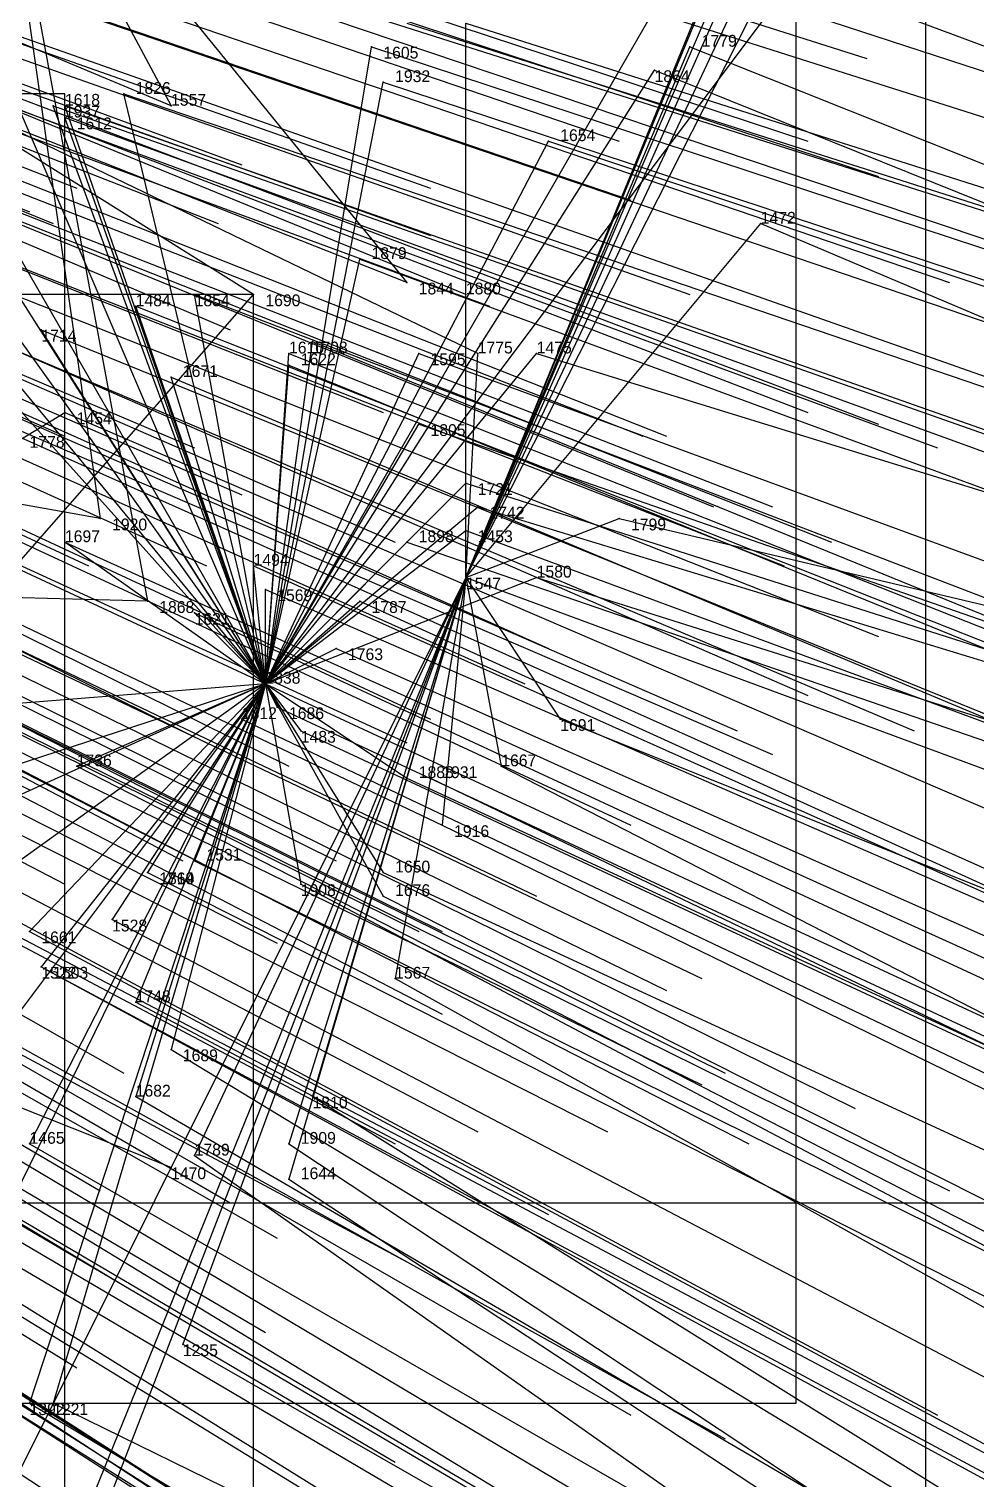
# Model space of a CAD drawing. Extents: x -0.5 to 0.59, y -0.5 to 0.59.
# Drawn here: x 0.411 to 0.4913, y -0.2675 to -0.1445 of the extents above; entities that cross this region are included whole.
import ezdxf

# ---------------------------------------------------------------- set-up
doc = ezdxf.new("R2010")
doc.units = 0
for name, color, linetype in [('Clients', 3, 'CONTINUOUS'), ('Facilities', 3, 'CONTINUOUS'), ('Facilities_lines', 3, 'CONTINUOUS'), ('Min_max_boxes', 1, 'CONTINUOUS'), ('Normals', 1, 'CONTINUOUS'), ('Source_points', 5, 'CONTINUOUS'), ('Text', 3, 'CONTINUOUS')]:
    doc.layers.add(name, color=color, linetype=linetype)

msp = doc.modelspace()

# ---------------------------------------------------------------- linework, layer by layer
at = {"layer": 'Clients', "color": 5}
for p in [(0.44, -0.146, -1.159), (0.467, -0.146, -1.25), (0.464, -0.148, -1.217), (0.419, -0.15, -1.113), (0.441, -0.149, -1.164), (0.413, -0.151, -1.099), (0.414, -0.151, -1.101), (0.423, -0.151, -1.25), (0.414, -0.152, -1.104), (0.455, -0.154, -1.202), (0.473, -0.161, -1.249), (0.439, -0.164, -1.171), (0.443, -0.166, -1.25), (0.425, -0.167, -1.141), (0.43, -0.167, -1.25), (0.448, -0.167, -1.25), (0.42, -0.168, -1.13), (0.412, -0.17, -1.114), (0.433, -0.172, -1.164), (0.435, -0.171, -1.168), (0.444, -0.172, -1.191), (0.449, -0.172, -1.25), (0.454, -0.172, -1.212), (0.433, -0.173, -1.166), (0.423, -0.174, -1.144), (0.414, -0.177, -1.127), (0.444, -0.178, -1.197), (0.448, -0.183, -1.211), (0.449, -0.185, -1.215), (0.417, -0.186, -1.25), (0.461, -0.186, -1.244), (0.414, -0.188, -1.137), (0.443, -0.188, -1.203), (0.448, -0.187, -1.214), (0.43, -0.19, -1.175), (0.454, -0.191, -1.231), (0.421, -0.193, -1.25), (0.431, -0.192, -1.18), (0.439, -0.193, -1.199), (0.425, -0.194, -1.167), (0.437, -0.197, -1.199), (0.432, -0.202, -1.194), (0.429, -0.203, -1.186), (0.434, -0.204, -1.199), (0.456, -0.203, -1.247), (0.415, -0.207, -1.159), (0.451, -0.207, -1.25), (0.443, -0.208, -1.224), (0.445, -0.208, -1.25), (0.446, -0.212, -1.25), (0.425, -0.215, -1.191), (0.421, -0.216, -1.184), (0.421, -0.216, -1.184), (0.441, -0.216, -1.228), (0.434, -0.217, -1.213), (0.441, -0.218, -1.23), (0.418, -0.22, -1.181), (0.411, -0.221, -1.167), (0.412, -0.224, -1.173), (0.412, -0.224, -1.172), (0.442, -0.225, -1.238), (0.42, -0.227, -1.192), (0.423, -0.231, -1.206), (0.42, -0.235, -1.203), (0.435, -0.235, -1.236), (0.411, -0.239, -1.187), (0.433, -0.239, -1.237), (0.423, -0.241, -1.25), (0.425, -0.24, -1.219), (0.433, -0.242, -1.24), (0.424, -0.256, -1.238), (0.411, -0.261, -1.217), (0.413, -0.261, -1.221)]:
    msp.add_point(p, dxfattribs=at)
at = {"layer": 'Facilities', "color": 3}
for p in [(0.448, -0.191, -1.217), (0.431, -0.2, -1.187)]:
    msp.add_point(p, dxfattribs=at)
at = {"layer": 'Facilities_lines', "color": 3}
for p, q in [((0.448, -0.191, -1.217), (0.484, -0.107, -1.24)), ((0.448, -0.191, -1.217), (0.482, -0.108, -1.236)), ((0.448, -0.191, -1.217), (0.487, -0.108, -1.248)), ((0.448, -0.191, -1.217), (0.484, -0.11, -1.242)), ((0.448, -0.191, -1.217), (0.481, -0.111, -1.235)), ((0.408, -0.123, -1.25), (0.423, -0.151, -1.25)), ((0.408, -0.123, -1.25), (0.443, -0.166, -1.25)), ((0.408, -0.123, -1.25), (0.421, -0.193, -1.25)), ((0.408, -0.123, -1.25), (0.417, -0.186, -1.25)), ((0.448, -0.191, -1.217), (0.483, -0.122, -1.25)), ((0.431, -0.2, -1.187), (0.472, -0.129, -1.223)), ((0.431, -0.2, -1.187), (0.476, -0.14, -1.241)), ((0.431, -0.2, -1.187), (0.391, -0.144, -1.041)), ((0.431, -0.2, -1.187), (0.396, -0.145, -1.053)), ((0.431, -0.2, -1.187), (0.407, -0.144, -1.081)), ((0.448, -0.191, -1.217), (0.448, -0.144, -1.176)), ((0.431, -0.2, -1.187), (0.44, -0.146, -1.159)), ((0.448, -0.191, -1.217), (0.467, -0.146, -1.25)), ((0.431, -0.2, -1.187), (0.401, -0.148, -1.068)), ((0.431, -0.2, -1.187), (0.464, -0.148, -1.217)), ((0.431, -0.2, -1.187), (0.419, -0.15, -1.113)), ((0.431, -0.2, -1.187), (0.441, -0.149, -1.164)), ((0.431, -0.2, -1.187), (0.387, -0.151, -1.039)), ((0.431, -0.2, -1.187), (0.413, -0.151, -1.099)), ((0.431, -0.2, -1.187), (0.414, -0.151, -1.101)), ((0.431, -0.2, -1.187), (0.414, -0.152, -1.104)), ((0.431, -0.2, -1.187), (0.393, -0.154, -1.054)), ((0.431, -0.2, -1.187), (0.455, -0.154, -1.202)), ((0.448, -0.191, -1.217), (0.473, -0.161, -1.249)), ((0.431, -0.2, -1.187), (0.439, -0.164, -1.171)), ((0.33, -0.281, -1.25), (0.43, -0.167, -1.25)), ((0.431, -0.2, -1.187), (0.425, -0.167, -1.141)), ((0.448, -0.191, -1.217), (0.448, -0.167, -1.25)), ((0.431, -0.2, -1.187), (0.42, -0.168, -1.13)), ((0.431, -0.2, -1.187), (0.412, -0.17, -1.114)), ((0.431, -0.2, -1.187), (0.435, -0.171, -1.168)), ((0.431, -0.2, -1.187), (0.444, -0.172, -1.191)), ((0.431, -0.2, -1.187), (0.433, -0.172, -1.164)), ((0.431, -0.2, -1.187), (0.454, -0.172, -1.212)), ((0.448, -0.191, -1.217), (0.449, -0.172, -1.25)), ((0.431, -0.2, -1.187), (0.433, -0.173, -1.166)), ((0.431, -0.2, -1.187), (0.423, -0.174, -1.144)), ((0.373, -0.202, -1.059), (0.414, -0.177, -1.127)), ((0.431, -0.2, -1.187), (0.444, -0.178, -1.197)), ((0.431, -0.2, -1.187), (0.448, -0.183, -1.211)), ((0.431, -0.2, -1.187), (0.449, -0.185, -1.215)), ((0.448, -0.191, -1.217), (0.461, -0.186, -1.244)), ((0.431, -0.2, -1.187), (0.414, -0.188, -1.137)), ((0.431, -0.2, -1.187), (0.448, -0.187, -1.214)), ((0.431, -0.2, -1.187), (0.443, -0.188, -1.203)), ((0.431, -0.2, -1.187), (0.43, -0.19, -1.175)), ((0.448, -0.191, -1.217), (0.407, -0.273, -1.25)), ((0.448, -0.191, -1.217), (0.409, -0.287, -1.25)), ((0.448, -0.191, -1.217), (0.417, -0.271, -1.244)), ((0.448, -0.191, -1.217), (0.423, -0.241, -1.25)), ((0.448, -0.191, -1.217), (0.424, -0.256, -1.238)), ((0.448, -0.191, -1.217), (0.425, -0.24, -1.219)), ((0.431, -0.2, -1.187), (0.454, -0.191, -1.231)), ((0.448, -0.191, -1.217), (0.433, -0.242, -1.24)), ((0.448, -0.191, -1.217), (0.433, -0.239, -1.237)), ((0.448, -0.191, -1.217), (0.435, -0.235, -1.236)), ((0.448, -0.191, -1.217), (0.442, -0.225, -1.238)), ((0.448, -0.191, -1.217), (0.445, -0.208, -1.25)), ((0.448, -0.191, -1.217), (0.446, -0.212, -1.25)), ((0.448, -0.191, -1.217), (0.451, -0.207, -1.25)), ((0.448, -0.191, -1.217), (0.456, -0.203, -1.247)), ((0.431, -0.2, -1.187), (0.431, -0.192, -1.18)), ((0.431, -0.2, -1.187), (0.439, -0.193, -1.199)), ((0.431, -0.2, -1.187), (0.425, -0.194, -1.167)), ((0.431, -0.2, -1.187), (0.437, -0.197, -1.199)), ((0.431, -0.2, -1.187), (0.382, -0.216, -1.097)), ((0.431, -0.2, -1.187), (0.389, -0.219, -1.115)), ((0.431, -0.2, -1.187), (0.401, -0.24, -1.169)), ((0.431, -0.2, -1.187), (0.406, -0.251, -1.194)), ((0.431, -0.2, -1.187), (0.406, -0.202, -1.133)), ((0.431, -0.2, -1.187), (0.406, -0.218, -1.153)), ((0.431, -0.2, -1.187), (0.411, -0.261, -1.217)), ((0.431, -0.2, -1.187), (0.411, -0.239, -1.187)), ((0.431, -0.2, -1.187), (0.411, -0.221, -1.167)), ((0.431, -0.2, -1.187), (0.412, -0.224, -1.173)), ((0.431, -0.2, -1.187), (0.412, -0.224, -1.172)), ((0.431, -0.2, -1.187), (0.413, -0.261, -1.221)), ((0.431, -0.2, -1.187), (0.415, -0.207, -1.159)), ((0.431, -0.2, -1.187), (0.418, -0.22, -1.181)), ((0.431, -0.2, -1.187), (0.42, -0.235, -1.203)), ((0.431, -0.2, -1.187), (0.42, -0.227, -1.192)), ((0.431, -0.2, -1.187), (0.421, -0.216, -1.184)), ((0.431, -0.2, -1.187), (0.421, -0.216, -1.184)), ((0.431, -0.2, -1.187), (0.423, -0.231, -1.206)), ((0.431, -0.2, -1.187), (0.425, -0.215, -1.191)), ((0.431, -0.2, -1.187), (0.429, -0.203, -1.186)), ((0.431, -0.2, -1.187), (0.434, -0.204, -1.199)), ((0.431, -0.2, -1.187), (0.441, -0.216, -1.228)), ((0.431, -0.2, -1.187), (0.441, -0.218, -1.23)), ((0.431, -0.2, -1.187), (0.432, -0.202, -1.194)), ((0.431, -0.2, -1.187), (0.443, -0.208, -1.224)), ((0.431, -0.2, -1.187), (0.434, -0.217, -1.213))]:
    msp.add_line(p, q, dxfattribs=at)
at = {"layer": 'Min_max_boxes', "color": 1}
for p, q in [((0.487, -0.287, -1.25), (0.487, -0.107, -1.25)), ((0.487, -0.287, -1.176), (0.487, -0.107, -1.176)), ((0.476, -0.261, -1.241), (0.476, -0.129, -1.241)), ((0.476, -0.261, -1.039), (0.476, -0.129, -1.039)), ((0.414, -0.15, -1.183), (0.331, -0.15, -1.183)), ((0.414, -0.15, -0.982), (0.331, -0.15, -0.982)), ((0.414, -0.274, -1.183), (0.414, -0.15, -1.183)), ((0.414, -0.274, -0.982), (0.414, -0.15, -0.982)), ((0.414, -0.15, -1.183), (0.414, -0.15, -0.982)), ((0.43, -0.167, -1.25), (0.21, -0.167, -1.25)), ((0.43, -0.167, -1.245), (0.21, -0.167, -1.245)), ((0.43, -0.392, -1.25), (0.43, -0.167, -1.25)), ((0.43, -0.392, -1.245), (0.43, -0.167, -1.245)), ((0.43, -0.167, -1.25), (0.43, -0.167, -1.245)), ((0.283, -0.244, -1.25), (0.497, -0.244, -1.25)), ((0.283, -0.244, -1.25), (0.497, -0.244, -1.25)), ((0.382, -0.261, -1.241), (0.476, -0.261, -1.241)), ((0.382, -0.261, -1.039), (0.476, -0.261, -1.039)), ((0.476, -0.261, -1.241), (0.476, -0.261, -1.039))]:
    msp.add_line(p, q, dxfattribs=at)
at = {"layer": 'Normals', "color": 1}
for p, q in [((0.394, -0.119, -1.029), (0.482, -0.147, -0.991)), ((0.328, -0.124, -0.877), (0.415, -0.158, -0.84)), ((0.342, -0.124, -0.909), (0.429, -0.156, -0.871)), ((0.373, -0.124, -0.984), (0.461, -0.154, -0.945)), ((0.324, -0.125, -0.869), (0.411, -0.16, -0.833)), ((0.389, -0.125, -1.021), (0.477, -0.154, -0.983)), ((0.327, -0.126, -0.876), (0.413, -0.161, -0.839)), ((0.365, -0.126, -0.966), (0.453, -0.156, -0.929)), ((0.34, -0.127, -0.908), (0.427, -0.161, -0.87)), ((0.357, -0.127, -0.948), (0.445, -0.158, -0.911)), ((0.374, -0.129, -0.99), (0.462, -0.159, -0.952)), ((0.395, -0.128, -1.037), (0.483, -0.157, -1)), ((0.358, -0.131, -0.953), (0.445, -0.162, -0.916)), ((0.343, -0.134, -0.92), (0.428, -0.17, -0.882)), ((0.405, -0.133, -1.067), (0.494, -0.163, -1.03)), ((0.363, -0.136, -0.969), (0.45, -0.168, -0.932)), ((0.379, -0.136, -1.007), (0.467, -0.167, -0.969)), ((0.401, -0.136, -1.058), (0.489, -0.166, -1.021)), ((0.423, -0.138, -1.111), (0.511, -0.166, -1.074)), ((0.448, -0.138, -1.171), (0.536, -0.166, -1.134)), ((0.461, -0.138, -1.203), (0.553, -0.168, -1.178)), ((0.406, -0.14, -1.073), (0.494, -0.17, -1.037)), ((0.476, -0.14, -1.241), (0.57, -0.175, -1.236)), ((0.423, -0.151, -1.25), (0.399, -0.141, -1.153)), ((0.329, -0.142, -0.897), (0.414, -0.179, -0.859)), ((0.355, -0.143, -0.956), (0.441, -0.177, -0.918)), ((0.34, -0.144, -0.923), (0.425, -0.18, -0.884)), ((0.376, -0.145, -1.008), (0.463, -0.179, -0.971)), ((0.379, -0.145, -1.014), (0.465, -0.179, -0.976)), ((0.391, -0.144, -1.041), (0.477, -0.177, -1.004)), ((0.449, -0.172, -1.25), (0.391, -0.144, -1.173)), ((0.396, -0.145, -1.053), (0.483, -0.178, -1.016)), ((0.407, -0.144, -1.081), (0.495, -0.175, -1.044)), ((0.443, -0.144, -1.163), (0.531, -0.172, -1.126)), ((0.448, -0.144, -1.176), (0.536, -0.172, -1.14)), ((0.44, -0.146, -1.159), (0.528, -0.175, -1.122)), ((0.467, -0.146, -1.25), (0.547, -0.178, -1.3)), ((0.344, -0.147, -0.935), (0.429, -0.184, -0.897)), ((0.43, -0.167, -1.25), (0.398, -0.147, -1.157)), ((0.448, -0.167, -1.25), (0.399, -0.147, -1.165)), ((0.401, -0.148, -1.068), (0.488, -0.18, -1.032)), ((0.464, -0.148, -1.217), (0.556, -0.185, -1.209)), ((0.383, -0.15, -1.028), (0.469, -0.185, -0.991)), ((0.443, -0.166, -1.25), (0.4, -0.149, -1.161)), ((0.419, -0.15, -1.113), (0.507, -0.18, -1.076)), ((0.441, -0.149, -1.164), (0.529, -0.178, -1.127)), ((0.332, -0.151, -0.911), (0.416, -0.19, -0.873)), ((0.357, -0.151, -0.969), (0.442, -0.188, -0.932)), ((0.387, -0.151, -1.039), (0.474, -0.185, -1.001)), ((0.413, -0.151, -1.099), (0.501, -0.182, -1.063)), ((0.414, -0.151, -1.101), (0.502, -0.182, -1.065)), ((0.342, -0.152, -0.934), (0.426, -0.19, -0.896)), ((0.414, -0.152, -1.104), (0.502, -0.184, -1.067)), ((0.393, -0.154, -1.054), (0.479, -0.188, -1.017)), ((0.455, -0.154, -1.202), (0.548, -0.185, -1.181)), ((0.388, -0.156, -1.046), (0.475, -0.19, -1.009)), ((0.37, -0.159, -1.008), (0.455, -0.197, -0.971)), ((0.347, -0.161, -0.957), (0.431, -0.2, -0.92)), ((0.473, -0.161, -1.249), (0.563, -0.199, -1.272)), ((0.368, -0.162, -1.005), (0.453, -0.2, -0.967)), ((0.397, -0.162, -1.071), (0.483, -0.196, -1.034)), ((0.343, -0.164, -0.951), (0.426, -0.205, -0.914)), ((0.361, -0.164, -0.99), (0.445, -0.203, -0.953)), ((0.392, -0.164, -1.061), (0.477, -0.201, -1.024)), ((0.439, -0.164, -1.171), (0.526, -0.196, -1.134)), ((0.35, -0.166, -0.968), (0.433, -0.207, -0.931)), ((0.358, -0.166, -0.987), (0.443, -0.205, -0.951)), ((0.328, -0.167, -0.92), (0.411, -0.209, -0.883)), ((0.386, -0.167, -1.052), (0.471, -0.204, -1.015)), ((0.425, -0.167, -1.141), (0.511, -0.2, -1.104)), ((0.34, -0.168, -0.948), (0.423, -0.21, -0.911)), ((0.401, -0.168, -1.086), (0.486, -0.204, -1.049)), ((0.42, -0.168, -1.13), (0.506, -0.202, -1.092)), ((0.388, -0.169, -1.059), (0.474, -0.206, -1.022)), ((0.412, -0.17, -1.114), (0.498, -0.205, -1.077)), ((0.342, -0.172, -0.957), (0.424, -0.215, -0.919)), ((0.362, -0.172, -1.002), (0.446, -0.212, -0.965)), ((0.433, -0.172, -1.164), (0.519, -0.206, -1.126)), ((0.435, -0.171, -1.168), (0.521, -0.206, -1.13)), ((0.444, -0.172, -1.191), (0.534, -0.205, -1.162)), ((0.454, -0.172, -1.212), (0.548, -0.201, -1.199)), ((0.378, -0.173, -1.039), (0.462, -0.212, -1.002)), ((0.433, -0.173, -1.166), (0.519, -0.208, -1.129)), ((0.331, -0.174, -0.936), (0.414, -0.217, -0.899)), ((0.346, -0.174, -0.969), (0.429, -0.217, -0.931)), ((0.354, -0.174, -0.986), (0.437, -0.215, -0.948)), ((0.423, -0.174, -1.144), (0.509, -0.21, -1.106)), ((0.414, -0.177, -1.127), (0.5, -0.214, -1.089)), ((0.37, -0.178, -1.026), (0.454, -0.218, -0.989)), ((0.444, -0.178, -1.197), (0.536, -0.21, -1.171)), ((0.41, -0.179, -1.12), (0.495, -0.217, -1.083)), ((0.349, -0.18, -0.982), (0.432, -0.222, -0.945)), ((0.361, -0.18, -1.008), (0.444, -0.221, -0.971)), ((0.363, -0.18, -1.012), (0.446, -0.221, -0.975)), ((0.417, -0.186, -1.25), (0.389, -0.181, -1.154)), ((0.448, -0.183, -1.211), (0.542, -0.213, -1.193)), ((0.363, -0.185, -1.02), (0.446, -0.228, -0.983)), ((0.381, -0.185, -1.059), (0.465, -0.226, -1.023)), ((0.384, -0.185, -1.065), (0.468, -0.225, -1.028)), ((0.449, -0.185, -1.215), (0.544, -0.214, -1.198)), ((0.461, -0.186, -1.244), (0.554, -0.208, -1.274)), ((0.338, -0.187, -0.966), (0.419, -0.233, -0.929)), ((0.414, -0.188, -1.137), (0.498, -0.226, -1.099)), ((0.443, -0.188, -1.203), (0.536, -0.22, -1.184)), ((0.448, -0.187, -1.214), (0.54, -0.221, -1.193)), ((0.43, -0.19, -1.175), (0.515, -0.228, -1.138)), ((0.448, -0.191, -1.217), (0.54, -0.225, -1.197)), ((0.454, -0.191, -1.231), (0.549, -0.221, -1.238)), ((0.421, -0.193, -1.25), (0.384, -0.192, -1.157)), ((0.384, -0.193, -1.075), (0.468, -0.234, -1.038)), ((0.387, -0.192, -1.08), (0.47, -0.233, -1.043)), ((0.431, -0.192, -1.18), (0.516, -0.229, -1.142)), ((0.439, -0.193, -1.199), (0.527, -0.233, -1.171)), ((0.425, -0.194, -1.167), (0.509, -0.233, -1.13)), ((0.359, -0.195, -1.022), (0.442, -0.239, -0.985)), ((0.367, -0.195, -1.038), (0.449, -0.238, -1.002)), ((0.398, -0.195, -1.109), (0.481, -0.236, -1.071)), ((0.337, -0.196, -0.973), (0.417, -0.243, -0.936)), ((0.377, -0.196, -1.062), (0.46, -0.238, -1.026)), ((0.347, -0.197, -0.999), (0.428, -0.244, -0.961)), ((0.39, -0.197, -1.091), (0.472, -0.239, -1.054)), ((0.437, -0.197, -1.199), (0.525, -0.236, -1.17)), ((0.431, -0.2, -1.187), (0.515, -0.239, -1.149)), ((0.351, -0.201, -1.012), (0.432, -0.247, -0.975)), ((0.373, -0.202, -1.059), (0.455, -0.245, -1.022)), ((0.406, -0.202, -1.133), (0.489, -0.243, -1.095)), ((0.432, -0.202, -1.194), (0.518, -0.242, -1.161)), ((0.339, -0.203, -0.988), (0.419, -0.251, -0.951)), ((0.429, -0.203, -1.186), (0.513, -0.243, -1.149)), ((0.434, -0.204, -1.199), (0.52, -0.244, -1.167)), ((0.456, -0.203, -1.247), (0.546, -0.239, -1.271)), ((0.361, -0.205, -1.038), (0.443, -0.249, -1.001)), ((0.415, -0.207, -1.159), (0.497, -0.249, -1.121)), ((0.451, -0.207, -1.25), (0.525, -0.245, -1.305)), ((0.336, -0.209, -0.988), (0.415, -0.258, -0.951)), ((0.351, -0.208, -1.021), (0.431, -0.255, -0.984)), ((0.443, -0.208, -1.224), (0.534, -0.25, -1.218)), ((0.445, -0.208, -1.25), (0.52, -0.244, -1.305)), ((0.446, -0.212, -1.25), (0.522, -0.249, -1.304)), ((0.425, -0.215, -1.191), (0.508, -0.256, -1.153)), ((0.382, -0.216, -1.097), (0.462, -0.262, -1.059)), ((0.421, -0.216, -1.184), (0.504, -0.258, -1.146)), ((0.421, -0.216, -1.184), (0.504, -0.258, -1.146)), ((0.441, -0.216, -1.228), (0.532, -0.258, -1.224)), ((0.434, -0.217, -1.213), (0.521, -0.263, -1.196)), ((0.343, -0.218, -1.015), (0.421, -0.267, -0.978)), ((0.423, -0.241, -1.25), (0.365, -0.218, -1.172)), ((0.406, -0.218, -1.153), (0.488, -0.262, -1.115)), ((0.441, -0.218, -1.23), (0.53, -0.263, -1.232)), ((0.362, -0.219, -1.057), (0.442, -0.266, -1.02)), ((0.389, -0.219, -1.115), (0.47, -0.264, -1.078)), ((0.418, -0.22, -1.181), (0.5, -0.263, -1.143)), ((0.345, -0.221, -1.023), (0.423, -0.27, -0.986)), ((0.411, -0.221, -1.167), (0.493, -0.265, -1.129)), ((0.354, -0.224, -1.047), (0.432, -0.274, -1.01)), ((0.373, -0.224, -1.088), (0.453, -0.271, -1.051)), ((0.412, -0.224, -1.173), (0.494, -0.268, -1.135)), ((0.412, -0.224, -1.172), (0.493, -0.268, -1.134)), ((0.442, -0.225, -1.238), (0.528, -0.273, -1.249)), ((0.42, -0.227, -1.192), (0.501, -0.27, -1.155)), ((0.377, -0.23, -1.105), (0.457, -0.277, -1.068)), ((0.391, -0.229, -1.132), (0.47, -0.276, -1.095)), ((0.423, -0.231, -1.206), (0.507, -0.282, -1.186)), ((0.391, -0.232, -1.136), (0.47, -0.28, -1.098)), ((0.42, -0.235, -1.203), (0.504, -0.284, -1.181)), ((0.435, -0.235, -1.236), (0.52, -0.288, -1.244)), ((0.411, -0.239, -1.187), (0.491, -0.285, -1.15)), ((0.433, -0.239, -1.237), (0.516, -0.294, -1.242)), ((0.39, -0.24, -1.145), (0.469, -0.289, -1.107)), ((0.401, -0.24, -1.169), (0.481, -0.287, -1.131)), ((0.425, -0.24, -1.219), (0.506, -0.297, -1.21)), ((0.372, -0.242, -1.109), (0.45, -0.293, -1.072)), ((0.433, -0.242, -1.24), (0.515, -0.296, -1.256)), ((0.393, -0.251, -1.165), (0.471, -0.301, -1.128)), ((0.395, -0.251, -1.169), (0.473, -0.302, -1.132)), ((0.396, -0.251, -1.171), (0.474, -0.301, -1.134)), ((0.406, -0.251, -1.194), (0.486, -0.3, -1.158)), ((0.399, -0.254, -1.183), (0.478, -0.304, -1.146)), ((0.424, -0.256, -1.238), (0.508, -0.304, -1.264)), ((0.411, -0.261, -1.217), (0.495, -0.311, -1.199)), ((0.413, -0.261, -1.221), (0.503, -0.305, -1.216))]:
    msp.add_line(p, q, dxfattribs=at)
at = {"layer": 'Source_points', "color": 5}
for p in [(0.44, -0.146, -1.159), (0.467, -0.146, -1.25), (0.464, -0.148, -1.217), (0.419, -0.15, -1.113), (0.441, -0.149, -1.164), (0.413, -0.151, -1.099), (0.414, -0.151, -1.101), (0.423, -0.151, -1.25), (0.414, -0.152, -1.104), (0.455, -0.154, -1.202), (0.473, -0.161, -1.249), (0.439, -0.164, -1.171), (0.443, -0.166, -1.25), (0.425, -0.167, -1.141), (0.43, -0.167, -1.25), (0.448, -0.167, -1.25), (0.42, -0.168, -1.13), (0.412, -0.17, -1.114), (0.433, -0.172, -1.164), (0.435, -0.171, -1.168), (0.444, -0.172, -1.191), (0.449, -0.172, -1.25), (0.454, -0.172, -1.212), (0.433, -0.173, -1.166), (0.423, -0.174, -1.144), (0.414, -0.177, -1.127), (0.444, -0.178, -1.197), (0.448, -0.183, -1.211), (0.449, -0.185, -1.215), (0.417, -0.186, -1.25), (0.461, -0.186, -1.244), (0.414, -0.188, -1.137), (0.443, -0.188, -1.203), (0.448, -0.187, -1.214), (0.43, -0.19, -1.175), (0.448, -0.191, -1.217), (0.454, -0.191, -1.231), (0.421, -0.193, -1.25), (0.431, -0.192, -1.18), (0.439, -0.193, -1.199), (0.425, -0.194, -1.167), (0.437, -0.197, -1.199), (0.431, -0.2, -1.187), (0.432, -0.202, -1.194), (0.429, -0.203, -1.186), (0.434, -0.204, -1.199), (0.456, -0.203, -1.247), (0.415, -0.207, -1.159), (0.451, -0.207, -1.25), (0.443, -0.208, -1.224), (0.445, -0.208, -1.25), (0.446, -0.212, -1.25), (0.425, -0.215, -1.191), (0.421, -0.216, -1.184), (0.421, -0.216, -1.184), (0.441, -0.216, -1.228), (0.434, -0.217, -1.213), (0.441, -0.218, -1.23), (0.418, -0.22, -1.181), (0.411, -0.221, -1.167), (0.412, -0.224, -1.173), (0.412, -0.224, -1.172), (0.442, -0.225, -1.238), (0.42, -0.227, -1.192), (0.423, -0.231, -1.206), (0.42, -0.235, -1.203), (0.435, -0.235, -1.236), (0.411, -0.239, -1.187), (0.433, -0.239, -1.237), (0.423, -0.241, -1.25), (0.425, -0.24, -1.219), (0.433, -0.242, -1.24), (0.424, -0.256, -1.238), (0.411, -0.261, -1.217), (0.413, -0.261, -1.221)]:
    msp.add_point(p, dxfattribs=at)

# ---------------------------------------------------------------- texts
at = {"layer": 'Text', "color": 3}
for s, p in [('1779', (0.468, -0.146, -1.25)), ('1605', (0.441, -0.147, -1.159)), ('1932', (0.442, -0.149, -1.164)), ('1864', (0.464, -0.149, -1.217)), ('1618', (0.414, -0.151, -1.099)), ('1826', (0.42, -0.15, -1.113)), ('1557', (0.423, -0.151, -1.25)), ('1937', (0.414, -0.152, -1.101)), ('1612', (0.415, -0.153, -1.104)), ('1654', (0.456, -0.154, -1.202)), ('1472', (0.473, -0.161, -1.249)), ('1879', (0.44, -0.164, -1.171)), ('1844', (0.444, -0.167, -1.25)), ('1880', (0.448, -0.167, -1.25)), ('1484', (0.42, -0.168, -1.13)), ('1854', (0.425, -0.168, -1.141)), ('1690', (0.431, -0.168, -1.25)), ('1714', (0.412, -0.171, -1.114)), ('1610', (0.433, -0.172, -1.164)), ('1622', (0.434, -0.173, -1.166)), ('1708', (0.435, -0.172, -1.168)), ('1595', (0.445, -0.173, -1.191)), ('1775', (0.449, -0.172, -1.25)), ('1475', (0.454, -0.172, -1.212)), ('1671', (0.424, -0.174, -1.144)), ('1454', (0.415, -0.178, -1.127)), ('1805', (0.445, -0.179, -1.197)), ('1778', (0.411, -0.18, -1.12)), ('1721', (0.449, -0.184, -1.211)), ('1742', (0.45, -0.186, -1.215)), ('1920', (0.418, -0.187, -1.25)), ('1799', (0.462, -0.187, -1.244)), ('1697', (0.414, -0.188, -1.137)), ('1898', (0.444, -0.188, -1.203)), ('1453', (0.449, -0.188, -1.214)), ('1494', (0.43, -0.19, -1.175)), ('1580', (0.454, -0.191, -1.231)), ('1547', (0.448, -0.192, -1.217)), ('1868', (0.422, -0.194, -1.25)), ('1569', (0.432, -0.193, -1.18)), ('1787', (0.44, -0.194, -1.199)), ('1621', (0.425, -0.195, -1.167)), ('1763', (0.438, -0.198, -1.199)), ('1838', (0.431, -0.2, -1.187)), ('1812', (0.429, -0.203, -1.186)), ('1686', (0.433, -0.203, -1.194)), ('1483', (0.434, -0.205, -1.199)), ('1691', (0.456, -0.204, -1.247)), ('1736', (0.415, -0.207, -1.159)), ('1667', (0.451, -0.207, -1.25)), ('1888', (0.444, -0.208, -1.224)), ('1931', (0.446, -0.208, -1.25)), ('1916', (0.447, -0.213, -1.25)), ('1531', (0.426, -0.215, -1.191)), ('1650', (0.442, -0.216, -1.228)), ('1769', (0.422, -0.217, -1.184)), ('1814', (0.422, -0.217, -1.184)), ('1908', (0.434, -0.218, -1.213)), ('1676', (0.442, -0.218, -1.23)), ('1528', (0.418, -0.221, -1.181)), ('1661', (0.412, -0.222, -1.167)), ('1522', (0.412, -0.225, -1.172)), ('1503', (0.413, -0.225, -1.173)), ('1567', (0.442, -0.225, -1.238)), ('1748', (0.42, -0.227, -1.192)), ('1689', (0.424, -0.232, -1.206)), ('1682', (0.42, -0.235, -1.203)), ('1810', (0.435, -0.236, -1.236)), ('1465', (0.411, -0.239, -1.187)), ('1909', (0.434, -0.239, -1.237)), ('1789', (0.425, -0.24, -1.219)), ('1470', (0.423, -0.242, -1.25)), ('1644', (0.434, -0.242, -1.24)), ('1235', (0.424, -0.257, -1.238)), ('1392', (0.411, -0.262, -1.217)), ('1221', (0.413, -0.262, -1.221))]:
    msp.add_text(s, height=0.001, dxfattribs=at).set_placement(p)

doc.saveas('drawing.dxf')
